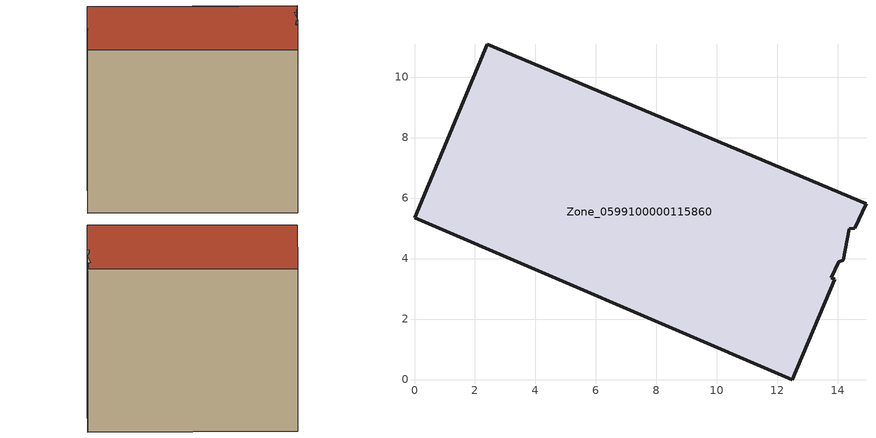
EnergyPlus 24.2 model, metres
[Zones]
Zone_0599100000115860
 floor ground (C_G): 14.17,3.94 14.03,3.89 13.79,3.36 13.9,3.31 12.49,0 0,5.35 2.41,11.08 14.93,5.81 14.55,5 14.37,4.98 z0
 wall outside (C_F): 0,5.35 12.49,0 13.9,3.31 13.79,3.36 14.03,3.89 14.17,3.94 14.37,4.98 14.55,5 14.93,5.81 2.41,11.08 0,5.35 z0:11.81
 roof outside (C_R): 14.03,3.89 14.17,3.94 14.37,4.98 14.55,5 14.93,5.81 2.41,11.08 0,5.35 12.49,0 13.9,3.31 13.79,3.36 z11.81
[BUILDING]
Pand.0599100000115860: North Axis=0; Terrain=City; Loads Convergence Tolerance Value=0.04; Temperature Convergence Tolerance Value=0.4; Solar Distribution=FullExterior; Maximum Number of Warmup Days=25; Minimum Number of Warmup Days=1
[Site:Location]
Rotterdam.The.Hague.AP_ZH_NLD Design_Conditions: Latitude=51.96; Longitude=4.45; Time Zone=1; Elevation=-4.5
[SITE:GROUNDTEMPERATURE:BUILDINGSURFACE]
18, 18, 18, 18, 18, 18, 18, 18, 18, 18, 18, 18
[MATERIAL] Thermal Absorptance=0.9; Solar Absorptance=0.7; Visible Absorptance=0.7
Name | Roughness | Thickness | Conductivity | Density | Specific Heat
G.TI.1946 | MediumSmooth | 0.15 | 1 | 540 | 1210
F.TI.1946 | Rough | 0.3 | 0.857143 | 1920 | 840
R.TI.1946 | MediumRough | 0.2 | 0.1 | 1500 | 1000
[CONSTRUCTION]
C_G: G.TI.1946
C_F: F.TI.1946
C_R: R.TI.1946
[ZONE]
Zone_0599100000115860: Type=1; Multiplier=1; Ceiling Height=Autocalculate; Volume=Autocalculate; Floor Area=autocalculate; Part of Total Floor Area=Yes
[ZONEINFILTRATION:DESIGNFLOWRATE]
Infil_Zone_0599100000115860: Zone or ZoneList or Space or SpaceList=Zone_0599100000115860; Schedule=AlwaysOn; Design Flow Rate Calculation Method=Flow/Area; Flow Rate per Floor Area=0.003; Constant Term Coefficient=1; Temperature Term Coefficient=0; Velocity Term Coefficient=0; Velocity Squared Term Coefficient=0
[HVACTEMPLATE:ZONE:IDEALLOADSAIRSYSTEM]
Zone_0599100000115860: Maximum Heating Supply Air Temperature=50; Minimum Cooling Supply Air Temperature=13; Maximum Heating Supply Air Humidity Ratio=0.0156; Minimum Cooling Supply Air Humidity Ratio=0.0077; Heating Limit=NoLimit; Cooling Limit=NoLimit; Dehumidification Control Type=ConstantSensibleHeatRatio; Cooling Sensible Heat Ratio=0.7; Dehumidification Setpoint=60; Humidification Control Type=None; Humidification Setpoint=30; Outdoor Air Method=None; Outdoor Air Flow Rate per Person=0.00944; Outdoor Air Flow Rate per Zone Floor Area=0; Outdoor Air Flow Rate per Zone=0; Demand Controlled Ventilation Type=None; Outdoor Air Economizer Type=NoEconomizer; Heat Recovery Type=None; Sensible Heat Recovery Effectiveness=0.7; Latent Heat Recovery Effectiveness=0.65
[ZONECONTROL:THERMOSTAT]
ThermostatControl_Zone_0599100000115860: Zone or ZoneList=Zone_0599100000115860; Control Type Schedule=DualSetpointControlType; Control 1=Thermostat_Zone_0599100000115860; Temperature Difference Between Cutout And Setpoint=0
[THERMOSTATSETPOINT:DUALSETPOINT]
Thermostat_Zone_0599100000115860: Heating Setpoint Temperature Schedule=HeatingSetpoint_Zone_0599100000115860; Cooling Setpoint Temperature Schedule=CoolingSetpoint_Zone_0599100000115860
[SCHEDULE:COMPACT]
HeatingSetpoint_Zone_0599100000115860: Through: 12/31, For: AllDays, Until: 24:00, 21
CoolingSetpoint_Zone_0599100000115860: Through: 12/31, For: AllDays, Until: 24:00, 24
DualSetpointControlType: Through: 12/31, For: AllDays, Until: 24:00, 4
AlwaysOn: Through: 12/31, For: AllDays, Until: 24:00, 1
